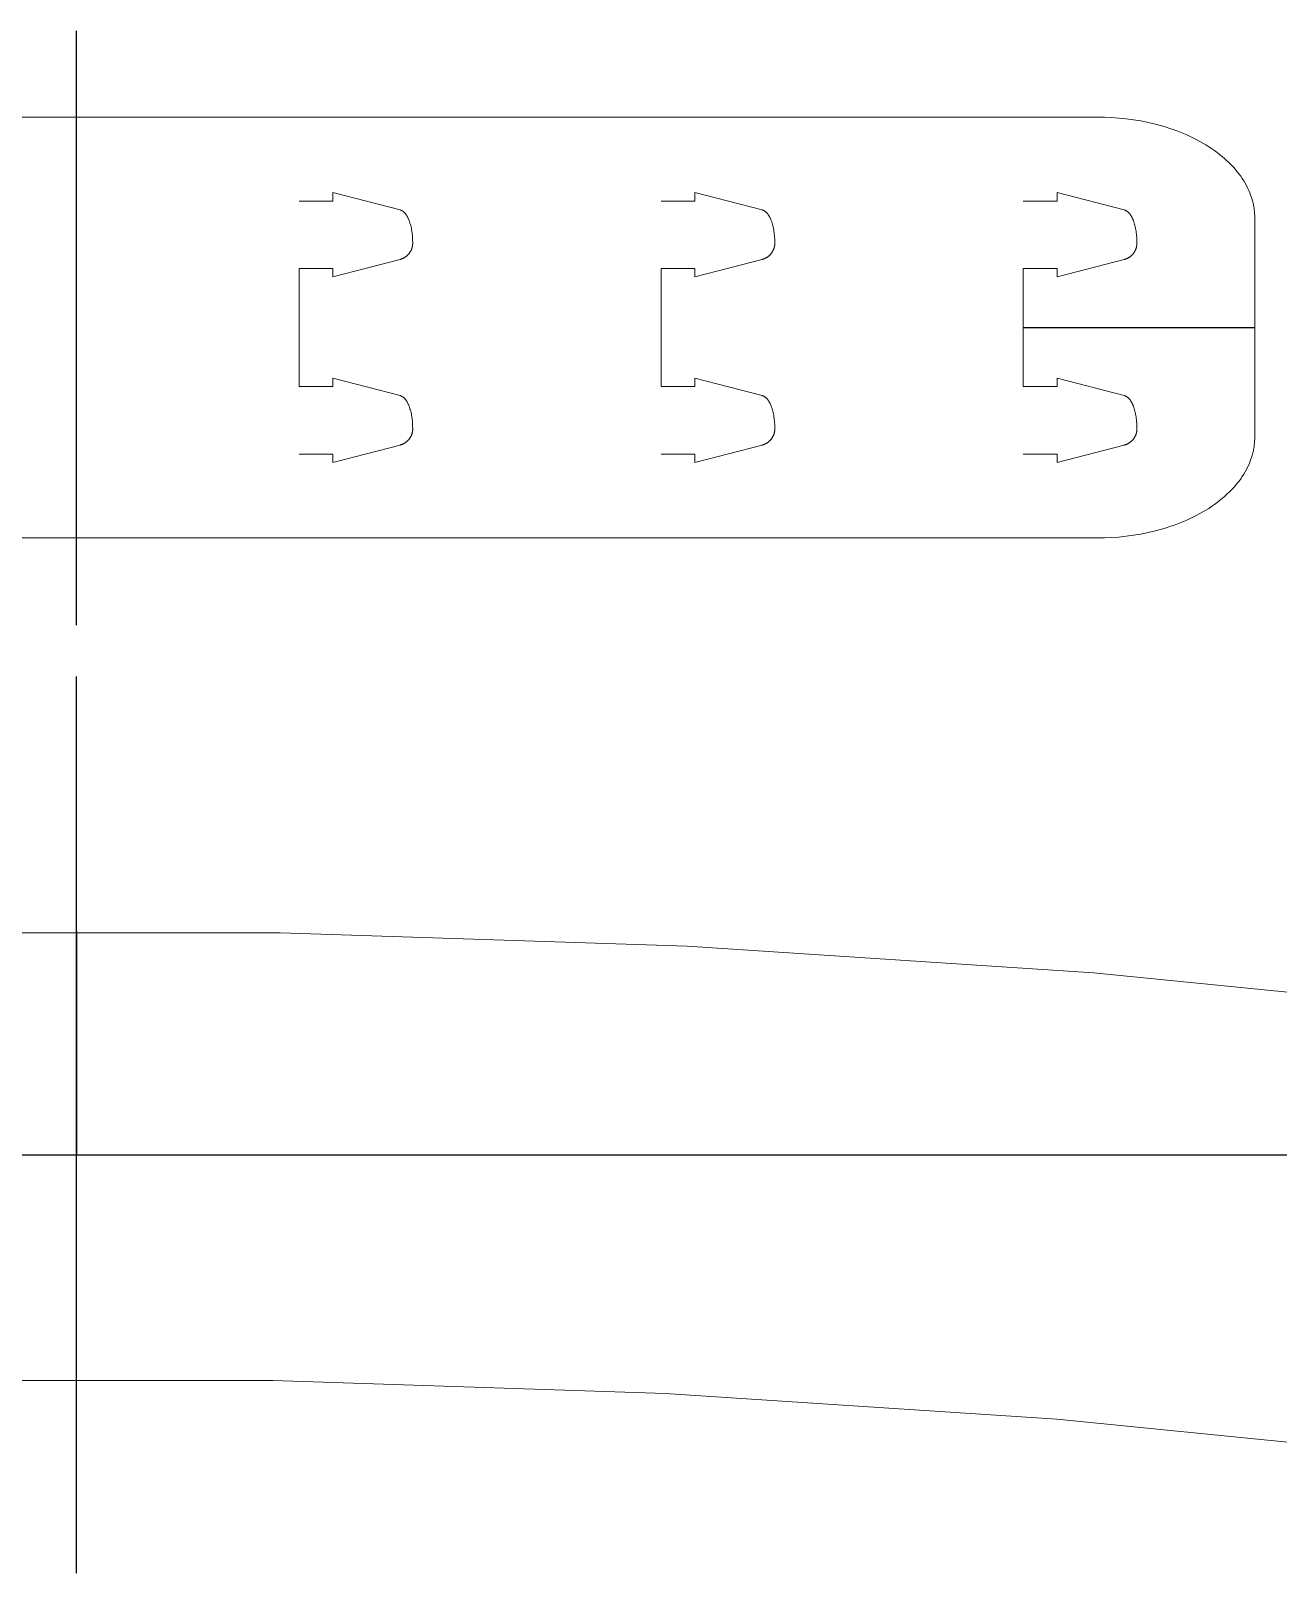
# Model space of a CAD drawing. Header units: millimetres. Extents: x 3958 to 4577, y -3023 to -2712.
# Drawn here: x 4438.3 to 4512.3, y -2829.4 to -2737.8 of the extents above; entities that cross this region are included whole.
import ezdxf

# ---------------------------------------------------------------- set-up
doc = ezdxf.new("R2010")
doc.units = ezdxf.units.MM
doc.header["$MEASUREMENT"] = 0
doc.layers.add('Corte interior', color=5, linetype='Continuous', lineweight=0, true_color=0x0000ff)
doc.layers.add('Layer 02', color=3, linetype='Continuous', lineweight=0, true_color=0x00ff00)
doc.layers.add('Default', color=6, linetype='Continuous', true_color=0xff00ff)

msp = doc.modelspace()

# ---------------------------------------------------------------- linework, layer by layer
at = {"layer": 'Corte interior'}
for p, q in [((4454.188, -2747.911), (4456.188, -2747.911)), ((4456.188, -2747.911), (4456.188, -2747.411)), ((4456.188, -2747.411), (4460.182, -2748.441)), ((4475.688, -2747.911), (4477.688, -2747.911)), ((4477.688, -2747.911), (4477.688, -2747.411)), ((4477.688, -2747.411), (4481.682, -2748.441)), ((4497.188, -2747.911), (4499.188, -2747.911)), ((4499.188, -2747.911), (4499.188, -2747.411)), ((4499.188, -2747.411), (4503.182, -2748.441)), ((4460.182, -2748.441), (4460.191, -2748.443)), ((4460.191, -2748.443), (4460.2, -2748.446)), ((4460.2, -2748.446), (4460.21, -2748.449)), ((4460.21, -2748.449), (4460.219, -2748.452)), ((4460.219, -2748.452), (4460.228, -2748.456)), ((4460.228, -2748.456), (4460.238, -2748.459)), ((4460.238, -2748.459), (4460.247, -2748.463)), ((4460.247, -2748.463), (4460.256, -2748.467)), ((4460.256, -2748.467), (4460.265, -2748.472)), ((4460.265, -2748.472), (4460.275, -2748.476)), ((4460.275, -2748.476), (4460.284, -2748.481)), ((4460.284, -2748.481), (4460.293, -2748.486)), ((4460.293, -2748.486), (4460.302, -2748.491)), ((4460.302, -2748.491), (4460.312, -2748.497)), ((4460.312, -2748.497), (4460.321, -2748.502)), ((4460.321, -2748.502), (4460.33, -2748.508)), ((4460.33, -2748.508), (4460.339, -2748.514)), ((4460.339, -2748.514), (4460.349, -2748.521)), ((4460.349, -2748.521), (4460.358, -2748.528)), ((4460.358, -2748.528), (4460.367, -2748.535)), ((4460.367, -2748.535), (4460.376, -2748.542)), ((4460.376, -2748.542), (4460.385, -2748.549)), ((4460.385, -2748.549), (4460.403, -2748.565)), ((4460.403, -2748.565), (4460.421, -2748.581)), ((4460.421, -2748.581), (4460.439, -2748.599)), ((4460.439, -2748.599), (4460.457, -2748.617)), ((4460.457, -2748.617), (4460.474, -2748.637)), ((4460.474, -2748.637), (4460.492, -2748.657)), ((4460.492, -2748.657), (4460.509, -2748.679)), ((4460.509, -2748.679), (4460.526, -2748.701)), ((4460.526, -2748.701), (4460.542, -2748.724)), ((4460.542, -2748.724), (4460.559, -2748.749)), ((4460.559, -2748.749), (4460.575, -2748.774)), ((4460.575, -2748.774), (4460.591, -2748.8)), ((4460.591, -2748.8), (4460.607, -2748.827)), ((4460.607, -2748.827), (4460.623, -2748.855)), ((4460.623, -2748.855), (4460.638, -2748.884)), ((4460.638, -2748.884), (4460.653, -2748.914)), ((4460.653, -2748.914), (4460.667, -2748.945)), ((4460.667, -2748.945), (4460.682, -2748.977)), ((4460.682, -2748.977), (4460.696, -2749.009)), ((4460.696, -2749.009), (4460.723, -2749.076)), ((4460.723, -2749.076), (4460.748, -2749.146)), ((4481.682, -2748.441), (4481.691, -2748.443)), ((4481.691, -2748.443), (4481.7, -2748.446)), ((4481.7, -2748.446), (4481.71, -2748.449)), ((4481.71, -2748.449), (4481.719, -2748.452)), ((4481.719, -2748.452), (4481.728, -2748.456)), ((4481.728, -2748.456), (4481.738, -2748.459)), ((4481.738, -2748.459), (4481.747, -2748.463)), ((4481.747, -2748.463), (4481.756, -2748.467)), ((4481.756, -2748.467), (4481.765, -2748.472)), ((4481.765, -2748.472), (4481.775, -2748.476)), ((4481.775, -2748.476), (4481.784, -2748.481)), ((4481.784, -2748.481), (4481.793, -2748.486)), ((4481.793, -2748.486), (4481.802, -2748.491)), ((4481.802, -2748.491), (4481.812, -2748.497)), ((4481.812, -2748.497), (4481.821, -2748.502)), ((4481.821, -2748.502), (4481.83, -2748.508)), ((4481.83, -2748.508), (4481.839, -2748.514)), ((4481.839, -2748.514), (4481.849, -2748.521)), ((4481.849, -2748.521), (4481.858, -2748.528)), ((4481.858, -2748.528), (4481.867, -2748.535)), ((4481.867, -2748.535), (4481.876, -2748.542)), ((4481.876, -2748.542), (4481.885, -2748.549)), ((4481.885, -2748.549), (4481.903, -2748.565)), ((4481.903, -2748.565), (4481.921, -2748.581)), ((4481.921, -2748.581), (4481.939, -2748.599)), ((4481.939, -2748.599), (4481.957, -2748.617)), ((4481.957, -2748.617), (4481.974, -2748.637)), ((4481.974, -2748.637), (4481.992, -2748.657)), ((4481.992, -2748.657), (4482.009, -2748.679)), ((4482.009, -2748.679), (4482.026, -2748.701)), ((4482.026, -2748.701), (4482.042, -2748.724)), ((4482.042, -2748.724), (4482.059, -2748.749)), ((4482.059, -2748.749), (4482.075, -2748.774)), ((4482.075, -2748.774), (4482.091, -2748.8)), ((4482.091, -2748.8), (4482.107, -2748.827)), ((4482.107, -2748.827), (4482.123, -2748.855)), ((4482.123, -2748.855), (4482.138, -2748.884)), ((4482.138, -2748.884), (4482.153, -2748.914)), ((4482.153, -2748.914), (4482.167, -2748.945)), ((4482.167, -2748.945), (4482.182, -2748.977)), ((4482.182, -2748.977), (4482.196, -2749.009)), ((4482.196, -2749.009), (4482.223, -2749.076)), ((4482.223, -2749.076), (4482.248, -2749.146)), ((4503.182, -2748.441), (4503.191, -2748.443)), ((4503.191, -2748.443), (4503.2, -2748.446)), ((4503.2, -2748.446), (4503.21, -2748.449)), ((4503.21, -2748.449), (4503.219, -2748.452)), ((4503.219, -2748.452), (4503.228, -2748.456)), ((4503.228, -2748.456), (4503.238, -2748.459)), ((4503.238, -2748.459), (4503.247, -2748.463)), ((4503.247, -2748.463), (4503.256, -2748.467)), ((4503.256, -2748.467), (4503.265, -2748.472)), ((4503.265, -2748.472), (4503.275, -2748.476)), ((4503.275, -2748.476), (4503.284, -2748.481)), ((4503.284, -2748.481), (4503.293, -2748.486)), ((4503.293, -2748.486), (4503.302, -2748.491)), ((4503.302, -2748.491), (4503.312, -2748.497)), ((4503.312, -2748.497), (4503.321, -2748.502)), ((4503.321, -2748.502), (4503.33, -2748.508)), ((4503.33, -2748.508), (4503.339, -2748.514)), ((4503.339, -2748.514), (4503.349, -2748.521)), ((4503.349, -2748.521), (4503.358, -2748.528)), ((4503.358, -2748.528), (4503.367, -2748.535)), ((4503.367, -2748.535), (4503.376, -2748.542)), ((4503.376, -2748.542), (4503.385, -2748.549)), ((4503.385, -2748.549), (4503.403, -2748.565)), ((4503.403, -2748.565), (4503.421, -2748.581)), ((4503.421, -2748.581), (4503.439, -2748.599)), ((4503.439, -2748.599), (4503.457, -2748.617)), ((4503.457, -2748.617), (4503.474, -2748.637)), ((4503.474, -2748.637), (4503.492, -2748.657)), ((4503.492, -2748.657), (4503.509, -2748.679)), ((4503.509, -2748.679), (4503.526, -2748.701)), ((4503.526, -2748.701), (4503.542, -2748.724)), ((4503.542, -2748.724), (4503.559, -2748.749)), ((4503.559, -2748.749), (4503.575, -2748.774)), ((4503.575, -2748.774), (4503.591, -2748.8)), ((4503.591, -2748.8), (4503.607, -2748.827)), ((4503.607, -2748.827), (4503.623, -2748.855)), ((4503.623, -2748.855), (4503.638, -2748.884)), ((4503.638, -2748.884), (4503.653, -2748.914)), ((4503.653, -2748.914), (4503.667, -2748.945)), ((4503.667, -2748.945), (4503.682, -2748.977)), ((4503.682, -2748.977), (4503.696, -2749.009)), ((4503.696, -2749.009), (4503.723, -2749.076)), ((4503.723, -2749.076), (4503.748, -2749.146)), ((4460.748, -2749.146), (4460.772, -2749.219)), ((4460.772, -2749.219), (4460.794, -2749.295)), ((4460.794, -2749.295), (4460.815, -2749.373)), ((4460.815, -2749.373), (4460.834, -2749.453)), ((4460.834, -2749.453), (4460.852, -2749.536)), ((4460.852, -2749.536), (4460.867, -2749.619)), ((4460.867, -2749.619), (4460.881, -2749.705)), ((4460.881, -2749.705), (4460.893, -2749.791)), ((4460.893, -2749.791), (4460.904, -2749.879)), ((4460.904, -2749.879), (4460.913, -2749.967)), ((4460.913, -2749.967), (4460.92, -2750.055)), ((4482.248, -2749.146), (4482.272, -2749.219)), ((4482.272, -2749.219), (4482.294, -2749.295)), ((4482.294, -2749.295), (4482.315, -2749.373)), ((4482.315, -2749.373), (4482.334, -2749.453)), ((4482.334, -2749.453), (4482.352, -2749.536)), ((4482.352, -2749.536), (4482.367, -2749.619)), ((4482.367, -2749.619), (4482.381, -2749.705)), ((4482.381, -2749.705), (4482.393, -2749.791)), ((4482.393, -2749.791), (4482.404, -2749.879)), ((4482.404, -2749.879), (4482.413, -2749.967)), ((4482.413, -2749.967), (4482.42, -2750.055)), ((4503.748, -2749.146), (4503.772, -2749.219)), ((4503.772, -2749.219), (4503.794, -2749.295)), ((4503.794, -2749.295), (4503.815, -2749.373)), ((4503.815, -2749.373), (4503.834, -2749.453)), ((4503.834, -2749.453), (4503.852, -2749.536)), ((4503.852, -2749.536), (4503.867, -2749.619)), ((4503.867, -2749.619), (4503.881, -2749.705)), ((4503.881, -2749.705), (4503.893, -2749.791)), ((4503.893, -2749.791), (4503.904, -2749.879)), ((4503.904, -2749.879), (4503.913, -2749.967)), ((4503.913, -2749.967), (4503.92, -2750.055)), ((4460.794, -2750.916), (4460.783, -2750.934)), ((4460.805, -2750.897), (4460.794, -2750.916)), ((4460.815, -2750.879), (4460.805, -2750.897)), ((4460.825, -2750.86), (4460.815, -2750.879)), ((4460.834, -2750.841), (4460.825, -2750.86)), ((4460.843, -2750.822), (4460.834, -2750.841)), ((4460.852, -2750.802), (4460.843, -2750.822)), ((4460.86, -2750.783), (4460.852, -2750.802)), ((4460.867, -2750.763), (4460.86, -2750.783)), ((4460.874, -2750.744), (4460.867, -2750.763)), ((4460.881, -2750.724), (4460.874, -2750.744)), ((4460.888, -2750.704), (4460.881, -2750.724)), ((4460.893, -2750.685), (4460.888, -2750.704)), ((4460.899, -2750.665), (4460.893, -2750.685)), ((4460.904, -2750.645), (4460.899, -2750.665)), ((4460.909, -2750.625), (4460.904, -2750.645)), ((4460.913, -2750.605), (4460.909, -2750.625)), ((4460.916, -2750.585), (4460.913, -2750.605)), ((4460.92, -2750.566), (4460.916, -2750.585)), ((4460.92, -2750.055), (4460.925, -2750.144)), ((4460.923, -2750.546), (4460.92, -2750.566)), ((4460.925, -2750.526), (4460.923, -2750.546)), ((4460.925, -2750.144), (4460.929, -2750.233)), ((4460.927, -2750.506), (4460.925, -2750.526)), ((4460.929, -2750.487), (4460.927, -2750.506)), ((4460.929, -2750.233), (4460.932, -2750.409)), ((4460.93, -2750.467), (4460.929, -2750.487)), ((4460.931, -2750.448), (4460.93, -2750.467)), ((4460.932, -2750.428), (4460.931, -2750.448)), ((4460.932, -2750.409), (4460.932, -2750.428)), ((4482.294, -2750.916), (4482.283, -2750.934)), ((4482.305, -2750.897), (4482.294, -2750.916)), ((4482.315, -2750.879), (4482.305, -2750.897)), ((4482.325, -2750.86), (4482.315, -2750.879)), ((4482.334, -2750.841), (4482.325, -2750.86)), ((4482.343, -2750.822), (4482.334, -2750.841)), ((4482.352, -2750.802), (4482.343, -2750.822)), ((4482.36, -2750.783), (4482.352, -2750.802)), ((4482.367, -2750.763), (4482.36, -2750.783)), ((4482.374, -2750.744), (4482.367, -2750.763)), ((4482.381, -2750.724), (4482.374, -2750.744)), ((4482.388, -2750.704), (4482.381, -2750.724)), ((4482.393, -2750.685), (4482.388, -2750.704)), ((4482.399, -2750.665), (4482.393, -2750.685)), ((4482.404, -2750.645), (4482.399, -2750.665)), ((4482.409, -2750.625), (4482.404, -2750.645)), ((4482.413, -2750.605), (4482.409, -2750.625)), ((4482.416, -2750.585), (4482.413, -2750.605)), ((4482.42, -2750.566), (4482.416, -2750.585)), ((4482.42, -2750.055), (4482.425, -2750.144)), ((4482.423, -2750.546), (4482.42, -2750.566)), ((4482.425, -2750.526), (4482.423, -2750.546)), ((4482.425, -2750.144), (4482.429, -2750.233)), ((4482.427, -2750.506), (4482.425, -2750.526)), ((4482.429, -2750.487), (4482.427, -2750.506)), ((4482.429, -2750.233), (4482.432, -2750.409)), ((4482.43, -2750.467), (4482.429, -2750.487)), ((4482.431, -2750.448), (4482.43, -2750.467)), ((4482.432, -2750.428), (4482.431, -2750.448)), ((4482.432, -2750.409), (4482.432, -2750.428)), ((4503.794, -2750.916), (4503.783, -2750.934)), ((4503.805, -2750.897), (4503.794, -2750.916)), ((4503.815, -2750.879), (4503.805, -2750.897)), ((4503.825, -2750.86), (4503.815, -2750.879)), ((4503.834, -2750.841), (4503.825, -2750.86)), ((4503.843, -2750.822), (4503.834, -2750.841)), ((4503.852, -2750.802), (4503.843, -2750.822)), ((4503.86, -2750.783), (4503.852, -2750.802)), ((4503.867, -2750.763), (4503.86, -2750.783)), ((4503.874, -2750.744), (4503.867, -2750.763)), ((4503.881, -2750.724), (4503.874, -2750.744)), ((4503.888, -2750.704), (4503.881, -2750.724)), ((4503.893, -2750.685), (4503.888, -2750.704)), ((4503.899, -2750.665), (4503.893, -2750.685)), ((4503.904, -2750.645), (4503.899, -2750.665)), ((4503.909, -2750.625), (4503.904, -2750.645)), ((4503.913, -2750.605), (4503.909, -2750.625)), ((4503.916, -2750.585), (4503.913, -2750.605)), ((4503.92, -2750.566), (4503.916, -2750.585)), ((4503.92, -2750.055), (4503.925, -2750.144)), ((4503.923, -2750.546), (4503.92, -2750.566)), ((4503.925, -2750.526), (4503.923, -2750.546)), ((4503.925, -2750.144), (4503.929, -2750.233)), ((4503.927, -2750.506), (4503.925, -2750.526)), ((4503.929, -2750.487), (4503.927, -2750.506)), ((4503.929, -2750.233), (4503.932, -2750.409)), ((4503.93, -2750.467), (4503.929, -2750.487)), ((4503.931, -2750.448), (4503.93, -2750.467)), ((4503.932, -2750.428), (4503.931, -2750.448)), ((4503.932, -2750.409), (4503.932, -2750.428)), ((4460.182, -2751.378), (4456.188, -2752.408)), ((4460.2, -2751.373), (4460.182, -2751.378)), ((4460.219, -2751.367), (4460.2, -2751.373)), ((4460.238, -2751.361), (4460.219, -2751.367)), ((4460.256, -2751.355), (4460.238, -2751.361)), ((4460.275, -2751.349), (4460.256, -2751.355)), ((4460.293, -2751.342), (4460.275, -2751.349)), ((4460.312, -2751.334), (4460.293, -2751.342)), ((4460.33, -2751.327), (4460.312, -2751.334)), ((4460.349, -2751.318), (4460.33, -2751.327)), ((4460.367, -2751.31), (4460.349, -2751.318)), ((4460.385, -2751.301), (4460.367, -2751.31)), ((4460.403, -2751.291), (4460.385, -2751.301)), ((4460.421, -2751.282), (4460.403, -2751.291)), ((4460.439, -2751.271), (4460.421, -2751.282)), ((4460.457, -2751.261), (4460.439, -2751.271)), ((4460.474, -2751.25), (4460.457, -2751.261)), ((4460.492, -2751.238), (4460.474, -2751.25)), ((4460.509, -2751.226), (4460.492, -2751.238)), ((4460.526, -2751.214), (4460.509, -2751.226)), ((4460.542, -2751.201), (4460.526, -2751.214)), ((4460.559, -2751.188), (4460.542, -2751.201)), ((4460.575, -2751.175), (4460.559, -2751.188)), ((4460.591, -2751.161), (4460.575, -2751.175)), ((4460.607, -2751.147), (4460.591, -2751.161)), ((4460.623, -2751.133), (4460.607, -2751.147)), ((4460.638, -2751.118), (4460.623, -2751.133)), ((4460.653, -2751.102), (4460.638, -2751.118)), ((4460.667, -2751.087), (4460.653, -2751.102)), ((4460.682, -2751.071), (4460.667, -2751.087)), ((4460.696, -2751.055), (4460.682, -2751.071)), ((4460.709, -2751.038), (4460.696, -2751.055)), ((4460.723, -2751.022), (4460.709, -2751.038)), ((4460.736, -2751.005), (4460.723, -2751.022)), ((4460.748, -2750.987), (4460.736, -2751.005)), ((4460.76, -2750.97), (4460.748, -2750.987)), ((4460.772, -2750.952), (4460.76, -2750.97)), ((4460.783, -2750.934), (4460.772, -2750.952)), ((4481.682, -2751.378), (4477.688, -2752.408)), ((4481.7, -2751.373), (4481.682, -2751.378)), ((4481.719, -2751.367), (4481.7, -2751.373)), ((4481.738, -2751.361), (4481.719, -2751.367)), ((4481.756, -2751.355), (4481.738, -2751.361)), ((4481.775, -2751.349), (4481.756, -2751.355)), ((4481.793, -2751.342), (4481.775, -2751.349)), ((4481.812, -2751.334), (4481.793, -2751.342)), ((4481.83, -2751.327), (4481.812, -2751.334)), ((4481.849, -2751.318), (4481.83, -2751.327)), ((4481.867, -2751.31), (4481.849, -2751.318)), ((4481.885, -2751.301), (4481.867, -2751.31)), ((4481.903, -2751.291), (4481.885, -2751.301)), ((4481.921, -2751.282), (4481.903, -2751.291)), ((4481.939, -2751.271), (4481.921, -2751.282)), ((4481.957, -2751.261), (4481.939, -2751.271)), ((4481.974, -2751.25), (4481.957, -2751.261)), ((4481.992, -2751.238), (4481.974, -2751.25)), ((4482.009, -2751.226), (4481.992, -2751.238)), ((4482.026, -2751.214), (4482.009, -2751.226)), ((4482.042, -2751.201), (4482.026, -2751.214)), ((4482.059, -2751.188), (4482.042, -2751.201)), ((4482.075, -2751.175), (4482.059, -2751.188)), ((4482.091, -2751.161), (4482.075, -2751.175)), ((4482.107, -2751.147), (4482.091, -2751.161)), ((4482.123, -2751.133), (4482.107, -2751.147)), ((4482.138, -2751.118), (4482.123, -2751.133)), ((4482.153, -2751.102), (4482.138, -2751.118)), ((4482.167, -2751.087), (4482.153, -2751.102)), ((4482.182, -2751.071), (4482.167, -2751.087)), ((4482.196, -2751.055), (4482.182, -2751.071)), ((4482.209, -2751.038), (4482.196, -2751.055)), ((4482.223, -2751.022), (4482.209, -2751.038)), ((4482.236, -2751.005), (4482.223, -2751.022)), ((4482.248, -2750.987), (4482.236, -2751.005)), ((4482.26, -2750.97), (4482.248, -2750.987)), ((4482.272, -2750.952), (4482.26, -2750.97)), ((4482.283, -2750.934), (4482.272, -2750.952)), ((4503.182, -2751.378), (4499.188, -2752.408)), ((4503.2, -2751.373), (4503.182, -2751.378)), ((4503.219, -2751.367), (4503.2, -2751.373)), ((4503.238, -2751.361), (4503.219, -2751.367)), ((4503.256, -2751.355), (4503.238, -2751.361)), ((4503.275, -2751.349), (4503.256, -2751.355)), ((4503.293, -2751.342), (4503.275, -2751.349)), ((4503.312, -2751.334), (4503.293, -2751.342)), ((4503.33, -2751.327), (4503.312, -2751.334)), ((4503.349, -2751.318), (4503.33, -2751.327)), ((4503.367, -2751.31), (4503.349, -2751.318)), ((4503.385, -2751.301), (4503.367, -2751.31)), ((4503.403, -2751.291), (4503.385, -2751.301)), ((4503.421, -2751.282), (4503.403, -2751.291)), ((4503.439, -2751.271), (4503.421, -2751.282)), ((4503.457, -2751.261), (4503.439, -2751.271)), ((4503.474, -2751.25), (4503.457, -2751.261)), ((4503.492, -2751.238), (4503.474, -2751.25)), ((4503.509, -2751.226), (4503.492, -2751.238)), ((4503.526, -2751.214), (4503.509, -2751.226)), ((4503.542, -2751.201), (4503.526, -2751.214)), ((4503.559, -2751.188), (4503.542, -2751.201)), ((4503.575, -2751.175), (4503.559, -2751.188)), ((4503.591, -2751.161), (4503.575, -2751.175)), ((4503.607, -2751.147), (4503.591, -2751.161)), ((4503.623, -2751.133), (4503.607, -2751.147)), ((4503.638, -2751.118), (4503.623, -2751.133)), ((4503.653, -2751.102), (4503.638, -2751.118)), ((4503.667, -2751.087), (4503.653, -2751.102)), ((4503.682, -2751.071), (4503.667, -2751.087)), ((4503.696, -2751.055), (4503.682, -2751.071)), ((4503.709, -2751.038), (4503.696, -2751.055)), ((4503.723, -2751.022), (4503.709, -2751.038)), ((4503.736, -2751.005), (4503.723, -2751.022)), ((4503.748, -2750.987), (4503.736, -2751.005)), ((4503.76, -2750.97), (4503.748, -2750.987)), ((4503.772, -2750.952), (4503.76, -2750.97)), ((4503.783, -2750.934), (4503.772, -2750.952)), ((4456.188, -2751.908), (4454.188, -2751.908)), ((4454.188, -2751.908), (4454.188, -2758.93)), ((4456.188, -2752.408), (4456.188, -2751.908)), ((4477.688, -2751.908), (4475.688, -2751.908)), ((4475.688, -2751.908), (4475.688, -2758.93)), ((4477.688, -2752.408), (4477.688, -2751.908)), ((4499.188, -2751.908), (4497.188, -2751.908)), ((4497.188, -2751.908), (4497.188, -2758.93)), ((4499.188, -2752.408), (4499.188, -2751.908)), ((4454.188, -2758.93), (4456.188, -2758.93)), ((4456.188, -2758.93), (4456.188, -2758.43)), ((4456.188, -2758.43), (4460.182, -2759.46)), ((4475.688, -2758.93), (4477.688, -2758.93)), ((4477.688, -2758.93), (4477.688, -2758.43)), ((4477.688, -2758.43), (4481.682, -2759.46)), ((4497.188, -2758.93), (4499.188, -2758.93)), ((4499.188, -2758.93), (4499.188, -2758.43)), ((4499.188, -2758.43), (4503.182, -2759.46)), ((4460.182, -2759.46), (4460.191, -2759.463)), ((4460.191, -2759.463), (4460.2, -2759.465)), ((4460.2, -2759.465), (4460.21, -2759.468)), ((4460.21, -2759.468), (4460.219, -2759.471)), ((4460.219, -2759.471), (4460.228, -2759.475)), ((4460.228, -2759.475), (4460.238, -2759.478)), ((4460.238, -2759.478), (4460.247, -2759.482)), ((4460.247, -2759.482), (4460.256, -2759.486)), ((4460.256, -2759.486), (4460.265, -2759.491)), ((4460.265, -2759.491), (4460.275, -2759.495)), ((4460.275, -2759.495), (4460.284, -2759.5)), ((4460.284, -2759.5), (4460.293, -2759.505)), ((4460.293, -2759.505), (4460.302, -2759.51)), ((4460.302, -2759.51), (4460.312, -2759.516)), ((4460.312, -2759.516), (4460.321, -2759.522)), ((4460.321, -2759.522), (4460.33, -2759.527)), ((4460.33, -2759.527), (4460.339, -2759.534)), ((4460.339, -2759.534), (4460.349, -2759.54)), ((4460.349, -2759.54), (4460.358, -2759.547)), ((4460.358, -2759.547), (4460.367, -2759.554)), ((4460.367, -2759.554), (4460.376, -2759.561)), ((4460.376, -2759.561), (4460.385, -2759.568)), ((4460.385, -2759.568), (4460.403, -2759.584)), ((4460.403, -2759.584), (4460.421, -2759.6)), ((4460.421, -2759.6), (4460.439, -2759.618)), ((4460.439, -2759.618), (4460.457, -2759.636)), ((4460.457, -2759.636), (4460.474, -2759.656)), ((4460.474, -2759.656), (4460.492, -2759.676)), ((4460.492, -2759.676), (4460.509, -2759.698)), ((4460.509, -2759.698), (4460.526, -2759.72)), ((4460.526, -2759.72), (4460.542, -2759.744)), ((4460.542, -2759.744), (4460.559, -2759.768)), ((4460.559, -2759.768), (4460.575, -2759.793)), ((4460.575, -2759.793), (4460.591, -2759.819)), ((4460.591, -2759.819), (4460.607, -2759.847)), ((4460.607, -2759.847), (4460.623, -2759.875)), ((4460.623, -2759.875), (4460.638, -2759.904)), ((4460.638, -2759.904), (4460.653, -2759.933)), ((4460.653, -2759.933), (4460.667, -2759.964)), ((4460.667, -2759.964), (4460.682, -2759.996)), ((4460.682, -2759.996), (4460.696, -2760.028)), ((4460.696, -2760.028), (4460.723, -2760.095)), ((4481.682, -2759.46), (4481.691, -2759.463)), ((4481.691, -2759.463), (4481.7, -2759.465)), ((4481.7, -2759.465), (4481.71, -2759.468)), ((4481.71, -2759.468), (4481.719, -2759.471)), ((4481.719, -2759.471), (4481.728, -2759.475)), ((4481.728, -2759.475), (4481.738, -2759.478)), ((4481.738, -2759.478), (4481.747, -2759.482)), ((4481.747, -2759.482), (4481.756, -2759.486)), ((4481.756, -2759.486), (4481.765, -2759.491)), ((4481.765, -2759.491), (4481.775, -2759.495)), ((4481.775, -2759.495), (4481.784, -2759.5)), ((4481.784, -2759.5), (4481.793, -2759.505)), ((4481.793, -2759.505), (4481.802, -2759.51)), ((4481.802, -2759.51), (4481.812, -2759.516)), ((4481.812, -2759.516), (4481.821, -2759.522)), ((4481.821, -2759.522), (4481.83, -2759.527)), ((4481.83, -2759.527), (4481.839, -2759.534)), ((4481.839, -2759.534), (4481.849, -2759.54)), ((4481.849, -2759.54), (4481.858, -2759.547)), ((4481.858, -2759.547), (4481.867, -2759.554)), ((4481.867, -2759.554), (4481.876, -2759.561)), ((4481.876, -2759.561), (4481.885, -2759.568)), ((4481.885, -2759.568), (4481.903, -2759.584)), ((4481.903, -2759.584), (4481.921, -2759.6)), ((4481.921, -2759.6), (4481.939, -2759.618)), ((4481.939, -2759.618), (4481.957, -2759.636)), ((4481.957, -2759.636), (4481.974, -2759.656)), ((4481.974, -2759.656), (4481.992, -2759.676)), ((4481.992, -2759.676), (4482.009, -2759.698)), ((4482.009, -2759.698), (4482.026, -2759.72)), ((4482.026, -2759.72), (4482.042, -2759.744)), ((4482.042, -2759.744), (4482.059, -2759.768)), ((4482.059, -2759.768), (4482.075, -2759.793)), ((4482.075, -2759.793), (4482.091, -2759.819)), ((4482.091, -2759.819), (4482.107, -2759.847)), ((4482.107, -2759.847), (4482.123, -2759.875)), ((4482.123, -2759.875), (4482.138, -2759.904)), ((4482.138, -2759.904), (4482.153, -2759.933)), ((4482.153, -2759.933), (4482.167, -2759.964)), ((4482.167, -2759.964), (4482.182, -2759.996)), ((4482.182, -2759.996), (4482.196, -2760.028)), ((4482.196, -2760.028), (4482.223, -2760.095)), ((4503.182, -2759.46), (4503.191, -2759.463)), ((4503.191, -2759.463), (4503.2, -2759.465)), ((4503.2, -2759.465), (4503.21, -2759.468)), ((4503.21, -2759.468), (4503.219, -2759.471)), ((4503.219, -2759.471), (4503.228, -2759.475)), ((4503.228, -2759.475), (4503.238, -2759.478)), ((4503.238, -2759.478), (4503.247, -2759.482)), ((4503.247, -2759.482), (4503.256, -2759.486)), ((4503.256, -2759.486), (4503.265, -2759.491)), ((4503.265, -2759.491), (4503.275, -2759.495)), ((4503.275, -2759.495), (4503.284, -2759.5)), ((4503.284, -2759.5), (4503.293, -2759.505)), ((4503.293, -2759.505), (4503.302, -2759.51)), ((4503.302, -2759.51), (4503.312, -2759.516)), ((4503.312, -2759.516), (4503.321, -2759.522)), ((4503.321, -2759.522), (4503.33, -2759.527)), ((4503.33, -2759.527), (4503.339, -2759.534)), ((4503.339, -2759.534), (4503.349, -2759.54)), ((4503.349, -2759.54), (4503.358, -2759.547)), ((4503.358, -2759.547), (4503.367, -2759.554)), ((4503.367, -2759.554), (4503.376, -2759.561)), ((4503.376, -2759.561), (4503.385, -2759.568)), ((4503.385, -2759.568), (4503.403, -2759.584)), ((4503.403, -2759.584), (4503.421, -2759.6)), ((4503.421, -2759.6), (4503.439, -2759.618)), ((4503.439, -2759.618), (4503.457, -2759.636)), ((4503.457, -2759.636), (4503.474, -2759.656)), ((4503.474, -2759.656), (4503.492, -2759.676)), ((4503.492, -2759.676), (4503.509, -2759.698)), ((4503.509, -2759.698), (4503.526, -2759.72)), ((4503.526, -2759.72), (4503.542, -2759.744)), ((4503.542, -2759.744), (4503.559, -2759.768)), ((4503.559, -2759.768), (4503.575, -2759.793)), ((4503.575, -2759.793), (4503.591, -2759.819)), ((4503.591, -2759.819), (4503.607, -2759.847)), ((4503.607, -2759.847), (4503.623, -2759.875)), ((4503.623, -2759.875), (4503.638, -2759.904)), ((4503.638, -2759.904), (4503.653, -2759.933)), ((4503.653, -2759.933), (4503.667, -2759.964)), ((4503.667, -2759.964), (4503.682, -2759.996)), ((4503.682, -2759.996), (4503.696, -2760.028)), ((4503.696, -2760.028), (4503.723, -2760.095)), ((4460.723, -2760.095), (4460.748, -2760.165)), ((4460.748, -2760.165), (4460.772, -2760.238)), ((4460.772, -2760.238), (4460.794, -2760.314)), ((4460.794, -2760.314), (4460.815, -2760.392)), ((4460.815, -2760.392), (4460.834, -2760.473)), ((4460.834, -2760.473), (4460.852, -2760.555)), ((4460.852, -2760.555), (4460.867, -2760.639)), ((4460.867, -2760.639), (4460.881, -2760.724)), ((4460.881, -2760.724), (4460.893, -2760.81)), ((4460.893, -2760.81), (4460.904, -2760.898)), ((4460.904, -2760.898), (4460.913, -2760.986)), ((4460.913, -2760.986), (4460.92, -2761.075)), ((4482.223, -2760.095), (4482.248, -2760.165)), ((4482.248, -2760.165), (4482.272, -2760.238)), ((4482.272, -2760.238), (4482.294, -2760.314)), ((4482.294, -2760.314), (4482.315, -2760.392)), ((4482.315, -2760.392), (4482.334, -2760.473)), ((4482.334, -2760.473), (4482.352, -2760.555)), ((4482.352, -2760.555), (4482.367, -2760.639)), ((4482.367, -2760.639), (4482.381, -2760.724)), ((4482.381, -2760.724), (4482.393, -2760.81)), ((4482.393, -2760.81), (4482.404, -2760.898)), ((4482.404, -2760.898), (4482.413, -2760.986)), ((4482.413, -2760.986), (4482.42, -2761.075)), ((4503.723, -2760.095), (4503.748, -2760.165)), ((4503.748, -2760.165), (4503.772, -2760.238)), ((4503.772, -2760.238), (4503.794, -2760.314)), ((4503.794, -2760.314), (4503.815, -2760.392)), ((4503.815, -2760.392), (4503.834, -2760.473)), ((4503.834, -2760.473), (4503.852, -2760.555)), ((4503.852, -2760.555), (4503.867, -2760.639)), ((4503.867, -2760.639), (4503.881, -2760.724)), ((4503.881, -2760.724), (4503.893, -2760.81)), ((4503.893, -2760.81), (4503.904, -2760.898)), ((4503.904, -2760.898), (4503.913, -2760.986)), ((4503.913, -2760.986), (4503.92, -2761.075)), ((4460.815, -2761.898), (4460.805, -2761.916)), ((4460.825, -2761.879), (4460.815, -2761.898)), ((4460.834, -2761.86), (4460.825, -2761.879)), ((4460.843, -2761.841), (4460.834, -2761.86)), ((4460.852, -2761.822), (4460.843, -2761.841)), ((4460.86, -2761.802), (4460.852, -2761.822)), ((4460.867, -2761.783), (4460.86, -2761.802)), ((4460.874, -2761.763), (4460.867, -2761.783)), ((4460.881, -2761.743), (4460.874, -2761.763)), ((4460.888, -2761.724), (4460.881, -2761.743)), ((4460.893, -2761.704), (4460.888, -2761.724)), ((4460.899, -2761.684), (4460.893, -2761.704)), ((4460.904, -2761.664), (4460.899, -2761.684)), ((4460.909, -2761.644), (4460.904, -2761.664)), ((4460.913, -2761.624), (4460.909, -2761.644)), ((4460.916, -2761.605), (4460.913, -2761.624)), ((4460.92, -2761.585), (4460.916, -2761.605)), ((4460.92, -2761.075), (4460.925, -2761.163)), ((4460.923, -2761.565), (4460.92, -2761.585)), ((4460.925, -2761.545), (4460.923, -2761.565)), ((4460.925, -2761.163), (4460.929, -2761.252)), ((4460.927, -2761.525), (4460.925, -2761.545)), ((4460.929, -2761.506), (4460.927, -2761.525)), ((4460.929, -2761.252), (4460.932, -2761.428)), ((4460.93, -2761.486), (4460.929, -2761.506)), ((4460.931, -2761.467), (4460.93, -2761.486)), ((4460.932, -2761.448), (4460.931, -2761.467)), ((4460.932, -2761.428), (4460.932, -2761.448)), ((4482.315, -2761.898), (4482.305, -2761.916)), ((4482.325, -2761.879), (4482.315, -2761.898)), ((4482.334, -2761.86), (4482.325, -2761.879)), ((4482.343, -2761.841), (4482.334, -2761.86)), ((4482.352, -2761.822), (4482.343, -2761.841)), ((4482.36, -2761.802), (4482.352, -2761.822)), ((4482.367, -2761.783), (4482.36, -2761.802)), ((4482.374, -2761.763), (4482.367, -2761.783)), ((4482.381, -2761.743), (4482.374, -2761.763)), ((4482.388, -2761.724), (4482.381, -2761.743)), ((4482.393, -2761.704), (4482.388, -2761.724)), ((4482.399, -2761.684), (4482.393, -2761.704)), ((4482.404, -2761.664), (4482.399, -2761.684)), ((4482.409, -2761.644), (4482.404, -2761.664)), ((4482.413, -2761.624), (4482.409, -2761.644)), ((4482.416, -2761.605), (4482.413, -2761.624)), ((4482.42, -2761.585), (4482.416, -2761.605)), ((4482.42, -2761.075), (4482.425, -2761.163)), ((4482.423, -2761.565), (4482.42, -2761.585)), ((4482.425, -2761.545), (4482.423, -2761.565)), ((4482.425, -2761.163), (4482.429, -2761.252)), ((4482.427, -2761.525), (4482.425, -2761.545)), ((4482.429, -2761.506), (4482.427, -2761.525)), ((4482.429, -2761.252), (4482.432, -2761.428)), ((4482.43, -2761.486), (4482.429, -2761.506)), ((4482.431, -2761.467), (4482.43, -2761.486)), ((4482.432, -2761.448), (4482.431, -2761.467)), ((4482.432, -2761.428), (4482.432, -2761.448)), ((4503.815, -2761.898), (4503.805, -2761.916)), ((4503.825, -2761.879), (4503.815, -2761.898)), ((4503.834, -2761.86), (4503.825, -2761.879)), ((4503.843, -2761.841), (4503.834, -2761.86)), ((4503.852, -2761.822), (4503.843, -2761.841)), ((4503.86, -2761.802), (4503.852, -2761.822)), ((4503.867, -2761.783), (4503.86, -2761.802)), ((4503.874, -2761.763), (4503.867, -2761.783)), ((4503.881, -2761.743), (4503.874, -2761.763)), ((4503.888, -2761.724), (4503.881, -2761.743)), ((4503.893, -2761.704), (4503.888, -2761.724)), ((4503.899, -2761.684), (4503.893, -2761.704)), ((4503.904, -2761.664), (4503.899, -2761.684)), ((4503.909, -2761.644), (4503.904, -2761.664)), ((4503.913, -2761.624), (4503.909, -2761.644)), ((4503.916, -2761.605), (4503.913, -2761.624)), ((4503.92, -2761.585), (4503.916, -2761.605)), ((4503.92, -2761.075), (4503.925, -2761.163)), ((4503.923, -2761.565), (4503.92, -2761.585)), ((4503.925, -2761.545), (4503.923, -2761.565)), ((4503.925, -2761.163), (4503.929, -2761.252)), ((4503.927, -2761.525), (4503.925, -2761.545)), ((4503.929, -2761.506), (4503.927, -2761.525)), ((4503.929, -2761.252), (4503.932, -2761.428)), ((4503.93, -2761.486), (4503.929, -2761.506)), ((4503.931, -2761.467), (4503.93, -2761.486)), ((4503.932, -2761.448), (4503.931, -2761.467)), ((4503.932, -2761.428), (4503.932, -2761.448)), ((4460.182, -2762.397), (4456.188, -2763.427)), ((4460.2, -2762.392), (4460.182, -2762.397)), ((4460.219, -2762.386), (4460.2, -2762.392)), ((4460.238, -2762.381), (4460.219, -2762.386)), ((4460.256, -2762.374), (4460.238, -2762.381)), ((4460.275, -2762.368), (4460.256, -2762.374)), ((4460.293, -2762.361), (4460.275, -2762.368)), ((4460.312, -2762.354), (4460.293, -2762.361)), ((4460.33, -2762.346), (4460.312, -2762.354)), ((4460.349, -2762.338), (4460.33, -2762.346)), ((4460.367, -2762.329), (4460.349, -2762.338)), ((4460.385, -2762.32), (4460.367, -2762.329)), ((4460.403, -2762.311), (4460.385, -2762.32)), ((4460.421, -2762.301), (4460.403, -2762.311)), ((4460.439, -2762.29), (4460.421, -2762.301)), ((4460.457, -2762.28), (4460.439, -2762.29)), ((4460.474, -2762.269), (4460.457, -2762.28)), ((4460.492, -2762.257), (4460.474, -2762.269)), ((4460.509, -2762.245), (4460.492, -2762.257)), ((4460.526, -2762.233), (4460.509, -2762.245)), ((4460.542, -2762.221), (4460.526, -2762.233)), ((4460.559, -2762.208), (4460.542, -2762.221)), ((4460.575, -2762.194), (4460.559, -2762.208)), ((4460.591, -2762.18), (4460.575, -2762.194)), ((4460.607, -2762.166), (4460.591, -2762.18)), ((4460.623, -2762.152), (4460.607, -2762.166)), ((4460.638, -2762.137), (4460.623, -2762.152)), ((4460.653, -2762.122), (4460.638, -2762.137)), ((4460.667, -2762.106), (4460.653, -2762.122)), ((4460.682, -2762.09), (4460.667, -2762.106)), ((4460.696, -2762.074), (4460.682, -2762.09)), ((4460.709, -2762.058), (4460.696, -2762.074)), ((4460.723, -2762.041), (4460.709, -2762.058)), ((4460.736, -2762.024), (4460.723, -2762.041)), ((4460.748, -2762.007), (4460.736, -2762.024)), ((4460.76, -2761.989), (4460.748, -2762.007)), ((4460.772, -2761.971), (4460.76, -2761.989)), ((4460.783, -2761.953), (4460.772, -2761.971)), ((4460.794, -2761.935), (4460.783, -2761.953)), ((4460.805, -2761.916), (4460.794, -2761.935)), ((4481.682, -2762.397), (4477.688, -2763.427)), ((4481.7, -2762.392), (4481.682, -2762.397)), ((4481.719, -2762.386), (4481.7, -2762.392)), ((4481.738, -2762.381), (4481.719, -2762.386)), ((4481.756, -2762.374), (4481.738, -2762.381)), ((4481.775, -2762.368), (4481.756, -2762.374)), ((4481.793, -2762.361), (4481.775, -2762.368)), ((4481.812, -2762.354), (4481.793, -2762.361)), ((4481.83, -2762.346), (4481.812, -2762.354)), ((4481.849, -2762.338), (4481.83, -2762.346)), ((4481.867, -2762.329), (4481.849, -2762.338)), ((4481.885, -2762.32), (4481.867, -2762.329)), ((4481.903, -2762.311), (4481.885, -2762.32)), ((4481.921, -2762.301), (4481.903, -2762.311)), ((4481.939, -2762.29), (4481.921, -2762.301)), ((4481.957, -2762.28), (4481.939, -2762.29)), ((4481.974, -2762.269), (4481.957, -2762.28)), ((4481.992, -2762.257), (4481.974, -2762.269)), ((4482.009, -2762.245), (4481.992, -2762.257)), ((4482.026, -2762.233), (4482.009, -2762.245)), ((4482.042, -2762.221), (4482.026, -2762.233)), ((4482.059, -2762.208), (4482.042, -2762.221)), ((4482.075, -2762.194), (4482.059, -2762.208)), ((4482.091, -2762.18), (4482.075, -2762.194)), ((4482.107, -2762.166), (4482.091, -2762.18)), ((4482.123, -2762.152), (4482.107, -2762.166)), ((4482.138, -2762.137), (4482.123, -2762.152)), ((4482.153, -2762.122), (4482.138, -2762.137)), ((4482.167, -2762.106), (4482.153, -2762.122)), ((4482.182, -2762.09), (4482.167, -2762.106)), ((4482.196, -2762.074), (4482.182, -2762.09)), ((4482.209, -2762.058), (4482.196, -2762.074)), ((4482.223, -2762.041), (4482.209, -2762.058)), ((4482.236, -2762.024), (4482.223, -2762.041)), ((4482.248, -2762.007), (4482.236, -2762.024)), ((4482.26, -2761.989), (4482.248, -2762.007)), ((4482.272, -2761.971), (4482.26, -2761.989)), ((4482.283, -2761.953), (4482.272, -2761.971)), ((4482.294, -2761.935), (4482.283, -2761.953)), ((4482.305, -2761.916), (4482.294, -2761.935)), ((4503.182, -2762.397), (4499.188, -2763.427)), ((4503.2, -2762.392), (4503.182, -2762.397)), ((4503.219, -2762.386), (4503.2, -2762.392)), ((4503.238, -2762.381), (4503.219, -2762.386)), ((4503.256, -2762.374), (4503.238, -2762.381)), ((4503.275, -2762.368), (4503.256, -2762.374)), ((4503.293, -2762.361), (4503.275, -2762.368)), ((4503.312, -2762.354), (4503.293, -2762.361)), ((4503.33, -2762.346), (4503.312, -2762.354)), ((4503.349, -2762.338), (4503.33, -2762.346)), ((4503.367, -2762.329), (4503.349, -2762.338)), ((4503.385, -2762.32), (4503.367, -2762.329)), ((4503.403, -2762.311), (4503.385, -2762.32)), ((4503.421, -2762.301), (4503.403, -2762.311)), ((4503.439, -2762.29), (4503.421, -2762.301)), ((4503.457, -2762.28), (4503.439, -2762.29)), ((4503.474, -2762.269), (4503.457, -2762.28)), ((4503.492, -2762.257), (4503.474, -2762.269)), ((4503.509, -2762.245), (4503.492, -2762.257)), ((4503.526, -2762.233), (4503.509, -2762.245)), ((4503.542, -2762.221), (4503.526, -2762.233)), ((4503.559, -2762.208), (4503.542, -2762.221)), ((4503.575, -2762.194), (4503.559, -2762.208)), ((4503.591, -2762.18), (4503.575, -2762.194)), ((4503.607, -2762.166), (4503.591, -2762.18)), ((4503.623, -2762.152), (4503.607, -2762.166)), ((4503.638, -2762.137), (4503.623, -2762.152)), ((4503.653, -2762.122), (4503.638, -2762.137)), ((4503.667, -2762.106), (4503.653, -2762.122)), ((4503.682, -2762.09), (4503.667, -2762.106)), ((4503.696, -2762.074), (4503.682, -2762.09)), ((4503.709, -2762.058), (4503.696, -2762.074)), ((4503.723, -2762.041), (4503.709, -2762.058)), ((4503.736, -2762.024), (4503.723, -2762.041)), ((4503.748, -2762.007), (4503.736, -2762.024)), ((4503.76, -2761.989), (4503.748, -2762.007)), ((4503.772, -2761.971), (4503.76, -2761.989)), ((4503.783, -2761.953), (4503.772, -2761.971)), ((4503.794, -2761.935), (4503.783, -2761.953)), ((4503.805, -2761.916), (4503.794, -2761.935)), ((4456.188, -2762.927), (4454.188, -2762.927)), ((4456.188, -2763.427), (4456.188, -2762.927)), ((4477.688, -2762.927), (4475.688, -2762.927)), ((4477.688, -2763.427), (4477.688, -2762.927)), ((4499.188, -2762.927), (4497.188, -2762.927)), ((4499.188, -2763.427), (4499.188, -2762.927))]:
    msp.add_line(p, q, dxfattribs=at)
at = {"layer": 'Default'}
for p, q in [((4440.979, -2773.086), (4440.979, -2737.81)), ((4497.188, -2755.419), (4510.932, -2755.419)), ((4440.979, -2829.355), (4440.979, -2776.142)), ((4440.979, -2791.241), (4440.979, -2804.534)), ((4330.979, -2804.534), (4550.979, -2804.534)), ((4440.979, -2804.534), (4564.271, -2804.534))]:
    msp.add_line(p, q, dxfattribs=at)
at = {"layer": 'Layer 02'}
for p, q in [((4380.359, -2742.928), (4440.979, -2742.928)), ((4440.979, -2742.928), (4501.599, -2742.928)), ((4501.599, -2742.928), (4502.015, -2742.934)), ((4502.015, -2742.934), (4502.437, -2742.953)), ((4502.437, -2742.953), (4502.865, -2742.984)), ((4502.865, -2742.984), (4503.297, -2743.029)), ((4503.297, -2743.029), (4503.731, -2743.087)), ((4503.731, -2743.087), (4504.167, -2743.16)), ((4504.167, -2743.16), (4504.602, -2743.247)), ((4504.602, -2743.247), (4505.034, -2743.35)), ((4505.034, -2743.35), (4505.249, -2743.406)), ((4505.249, -2743.406), (4505.463, -2743.467)), ((4505.463, -2743.467), (4505.675, -2743.531)), ((4505.675, -2743.531), (4505.885, -2743.599)), ((4505.885, -2743.599), (4506.094, -2743.67)), ((4506.094, -2743.67), (4506.301, -2743.745)), ((4506.301, -2743.745), (4506.505, -2743.824)), ((4506.505, -2743.824), (4506.706, -2743.906)), ((4506.706, -2743.906), (4506.905, -2743.992)), ((4506.905, -2743.992), (4507.1, -2744.082)), ((4507.1, -2744.082), (4507.293, -2744.174)), ((4507.293, -2744.174), (4507.482, -2744.27)), ((4507.482, -2744.27), (4507.667, -2744.37)), ((4507.667, -2744.37), (4507.848, -2744.472)), ((4507.848, -2744.472), (4508.025, -2744.577)), ((4508.025, -2744.577), (4508.198, -2744.686)), ((4508.198, -2744.686), (4508.367, -2744.797)), ((4508.367, -2744.797), (4508.531, -2744.911)), ((4508.531, -2744.911), (4508.69, -2745.028)), ((4508.69, -2745.028), (4508.845, -2745.147)), ((4508.845, -2745.147), (4508.994, -2745.268)), ((4508.994, -2745.268), (4509.138, -2745.392)), ((4509.138, -2745.392), (4509.277, -2745.517)), ((4509.277, -2745.517), (4509.411, -2745.645)), ((4509.411, -2745.645), (4509.539, -2745.775)), ((4509.539, -2745.775), (4509.661, -2745.906)), ((4509.661, -2745.906), (4509.778, -2746.039)), ((4509.778, -2746.039), (4509.889, -2746.173)), ((4509.889, -2746.173), (4509.995, -2746.308)), ((4509.995, -2746.308), (4510.095, -2746.444)), ((4510.095, -2746.444), (4510.189, -2746.582)), ((4510.189, -2746.582), (4510.277, -2746.72)), ((4510.277, -2746.72), (4510.359, -2746.859)), ((4510.359, -2746.859), (4510.436, -2746.998)), ((4510.436, -2746.998), (4510.507, -2747.138)), ((4510.507, -2747.138), (4510.572, -2747.277)), ((4510.572, -2747.277), (4510.631, -2747.417)), ((4510.631, -2747.417), (4510.685, -2747.557)), ((4510.685, -2747.557), (4510.733, -2747.697)), ((4510.733, -2747.697), (4510.756, -2747.767)), ((4510.756, -2747.767), (4510.776, -2747.837)), ((4510.776, -2747.837), (4510.796, -2747.906)), ((4510.796, -2747.906), (4510.814, -2747.976)), ((4510.814, -2747.976), (4510.83, -2748.045)), ((4510.83, -2748.045), (4510.846, -2748.114)), ((4510.846, -2748.114), (4510.86, -2748.183)), ((4510.86, -2748.183), (4510.873, -2748.252)), ((4510.873, -2748.252), (4510.884, -2748.321)), ((4510.884, -2748.321), (4510.894, -2748.389)), ((4510.894, -2748.389), (4510.903, -2748.458)), ((4510.903, -2748.458), (4510.911, -2748.526)), ((4510.911, -2748.526), (4510.918, -2748.593)), ((4510.918, -2748.593), (4510.923, -2748.661)), ((4510.923, -2748.661), (4510.93, -2748.795)), ((4510.93, -2748.795), (4510.932, -2748.928)), ((4510.932, -2748.928), (4510.932, -2755.419)), ((4510.932, -2755.419), (4510.932, -2761.909)), ((4510.83, -2762.793), (4510.814, -2762.862)), ((4510.846, -2762.723), (4510.83, -2762.793)), ((4510.86, -2762.654), (4510.846, -2762.723)), ((4510.873, -2762.586), (4510.86, -2762.654)), ((4510.884, -2762.517), (4510.873, -2762.586)), ((4510.894, -2762.448), (4510.884, -2762.517)), ((4510.903, -2762.38), (4510.894, -2762.448)), ((4510.911, -2762.312), (4510.903, -2762.38)), ((4510.918, -2762.244), (4510.911, -2762.312)), ((4510.923, -2762.177), (4510.918, -2762.244)), ((4510.93, -2762.042), (4510.923, -2762.177)), ((4510.932, -2761.909), (4510.93, -2762.042)), ((4510.507, -2763.7), (4510.436, -2763.84)), ((4510.572, -2763.56), (4510.507, -2763.7)), ((4510.631, -2763.42), (4510.572, -2763.56)), ((4510.685, -2763.28), (4510.631, -2763.42)), ((4510.733, -2763.141), (4510.685, -2763.28)), ((4510.756, -2763.071), (4510.733, -2763.141)), ((4510.776, -2763.001), (4510.756, -2763.071)), ((4510.796, -2762.931), (4510.776, -2763.001)), ((4510.814, -2762.862), (4510.796, -2762.931)), ((4509.995, -2764.53), (4509.889, -2764.665)), ((4510.095, -2764.393), (4509.995, -2764.53)), ((4510.189, -2764.256), (4510.095, -2764.393)), ((4510.277, -2764.118), (4510.189, -2764.256)), ((4510.359, -2763.979), (4510.277, -2764.118)), ((4510.436, -2763.84), (4510.359, -2763.979)), ((4509.138, -2765.446), (4508.994, -2765.57)), ((4509.277, -2765.32), (4509.138, -2765.446)), ((4509.411, -2765.193), (4509.277, -2765.32)), ((4509.539, -2765.063), (4509.411, -2765.193)), ((4509.661, -2764.932), (4509.539, -2765.063)), ((4509.778, -2764.799), (4509.661, -2764.932)), ((4509.889, -2764.665), (4509.778, -2764.799)), ((4507.667, -2766.468), (4507.482, -2766.567)), ((4507.848, -2766.366), (4507.667, -2766.468)), ((4508.025, -2766.26), (4507.848, -2766.366)), ((4508.198, -2766.152), (4508.025, -2766.26)), ((4508.367, -2766.041), (4508.198, -2766.152)), ((4508.531, -2765.927), (4508.367, -2766.041)), ((4508.69, -2765.81), (4508.531, -2765.927)), ((4508.845, -2765.691), (4508.69, -2765.81)), ((4508.994, -2765.57), (4508.845, -2765.691)), ((4505.463, -2767.371), (4505.249, -2767.431)), ((4505.675, -2767.307), (4505.463, -2767.371)), ((4505.885, -2767.239), (4505.675, -2767.307)), ((4506.094, -2767.167), (4505.885, -2767.239)), ((4506.301, -2767.092), (4506.094, -2767.167)), ((4506.505, -2767.014), (4506.301, -2767.092)), ((4506.706, -2766.931), (4506.505, -2767.014)), ((4506.905, -2766.845), (4506.706, -2766.931)), ((4507.1, -2766.756), (4506.905, -2766.845)), ((4507.293, -2766.663), (4507.1, -2766.756)), ((4507.482, -2766.567), (4507.293, -2766.663)), ((4440.979, -2767.909), (4380.359, -2767.909)), ((4501.599, -2767.909), (4440.979, -2767.909)), ((4502.015, -2767.903), (4501.599, -2767.909)), ((4502.437, -2767.885), (4502.015, -2767.903)), ((4502.865, -2767.854), (4502.437, -2767.885)), ((4503.297, -2767.809), (4502.865, -2767.854)), ((4503.731, -2767.751), (4503.297, -2767.809)), ((4504.167, -2767.678), (4503.731, -2767.751)), ((4504.602, -2767.59), (4504.167, -2767.678)), ((4505.034, -2767.488), (4504.602, -2767.59)), ((4505.249, -2767.431), (4505.034, -2767.488)), ((4453.067, -2791.341), (4428.891, -2791.341)), ((4477.231, -2792.136), (4453.067, -2791.341)), ((4501.355, -2793.724), (4477.231, -2792.136)), ((4525.414, -2796.105), (4501.355, -2793.724)), ((4429.328, -2817.922), (4452.63, -2817.922)), ((4452.63, -2817.922), (4475.92, -2818.688)), ((4475.92, -2818.688), (4499.172, -2820.219)), ((4499.172, -2820.219), (4522.361, -2822.514))]:
    msp.add_line(p, q, dxfattribs=at)

doc.saveas('drawing.dxf')
